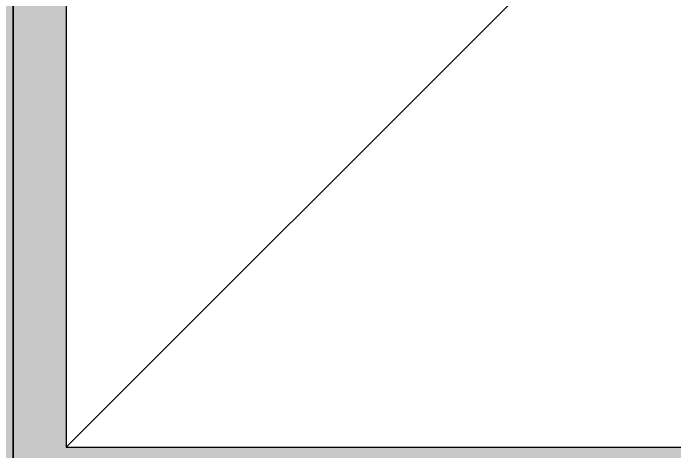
# Model space of a CAD drawing. Header units: millimetres. Extents: x 6676 to 14342, y 3639 to 5293.
# Drawn here: x 7701.814 to 7702.802, y 5212.834 to 5213.489 of the extents above; entities that cross this region are included whole.
import ezdxf

# ---------------------------------------------------------------- set-up
doc = ezdxf.new("R2010")
doc.units = ezdxf.units.MM
doc.layers.get('DEFPOINTS').update_dxf_attribs({"color": 254})
doc.layers.add('1 - plaster', color=1, linetype='Continuous', lineweight=9)
doc.layers.add('1 - subStructural - Bearing', color=132, linetype='Continuous', lineweight=9)
doc.layers.add('A-dim-work', color=8, linetype='Continuous')
doc.styles.add('hebtovna', font='hebtovna', dxfattribs={"width": 0.7})
doc.dimstyles.new('Copy of gl-D10', dxfattribs={"dimtxt": 2, "dimasz": 1, "dimexe": 1, "dimexo": 1, "dimgap": 1, "dimtad": 0, "dimdec": 1, "dimzin": 0, "dimdsep": 46, "dimtxsty": 'hebtovna', "dimblk": 'OBLIQUE', "dimblk1": 'OBLIQUE', "dimblk2": 'OBLIQUE', "dimcen": 0, "dimdle": 0.5, "dimclrd": 256, "dimclre": 256, "dimclrt": 256, "dimadec": 0, "dimazin": 0, "dimtfac": 0.05, "dimtdec": 1, "dimtix": 1, "dimtmove": 2, "dimatfit": 0, "dimfxl": 1, "dimfxlon": 1, "dimtvp": 0.75, "dimtolj": 1, "dimtzin": 0, "dimarcsym": 0})

# ---------------------------------------------------------------- blocks, each defined once
blk = doc.blocks.new('_Oblique')
at = {"color": 0, "linetype": 'ByBlock', "lineweight": -2}
blk.add_line((-0.5, -0.5), (0.5, 0.5), dxfattribs=at)
blk = doc.blocks.new('*D134')
at = {"layer": 'A-dim-work', "color": 6, "lineweight": -2, "transparency": 16777216}
for p, q in [((7716.29635, 5204.84136), (7716.29635, 5218.66065)), ((7715.29635, 5218.16065), (7717.29635, 5218.16065)), ((7715.29635, 5205.34136), (7717.29635, 5205.34136))]:
    blk.add_line(p, q, dxfattribs=at)
at = {"layer": 'DEFPOINTS', "color": 0, "transparency": 16777216}
for p in [(7701.81423, 5218.16065), (7716.29635, 5218.16065), (7701.81411, 5205.34136)]:
    blk.add_point(p, dxfattribs=at)
at = {"layer": 'A-dim-work', "color": 6, "lineweight": -2, "transparency": 16777216}
for p, rotation in [((7716.29635, 5218.16065), 90), ((7716.29635, 5205.34136), 270)]:
    blk.add_blockref('_Oblique', p, dxfattribs=dict(at, rotation=rotation))
at = {"layer": 'A-dim-work', "color": 6, "transparency": 16777216, "insert": (7714.04635, 5211.75101), "char_height": 3, "attachment_point": 5, "rotation": 90, "style": 'hebtovna'}
blk.add_mtext('\\A1;12.8', dxfattribs=at)
blk = doc.blocks.new('kjh')
at = {"layer": '1 - subStructural - Bearing'}
h = blk.add_hatch(color=256, dxfattribs=at)
h.dxf.hatch_style = 1
edge = h.paths.add_edge_path()
edge.add_line((429.63695, 1309.16643), (429.63695, 1308.18867))
edge.add_line((429.63695, 1308.18867), (424.63692, 1308.18867))
edge.add_line((424.63692, 1308.18867), (424.63692, 1309.38049))
edge.add_arc((424.74692, 1309.38049), 0.11, 0, 180, ccw=False)
edge.add_line((424.85692, 1309.38049), (424.85692, 1309.1873))
edge.add_line((424.85692, 1309.1873), (424.78359, 1309.1873))
edge.add_line((424.78359, 1309.1873), (424.78359, 1309.38049))
edge.add_arc((424.74692, 1309.38049), 0.03667, 0.00002, 180.00002)
edge.add_line((424.71025, 1309.38049), (424.71025, 1308.262))
edge.add_line((424.71025, 1308.262), (429.56362, 1308.26201))
edge.add_line((429.56362, 1308.26201), (429.56362, 1309.13606))
edge.add_line((429.56362, 1309.13606), (428.95252, 1309.9916))
edge.add_line((428.95252, 1309.9916), (428.95252, 1311.27455))
edge.add_line((428.95252, 1311.27455), (429.56362, 1311.88565))
edge.add_line((429.56362, 1311.88565), (429.56362, 1313.11531))
edge.add_line((429.56362, 1313.11531), (424.71025, 1313.1153))
edge.add_line((424.71025, 1313.1153), (424.71025, 1311.88564))
edge.add_line((424.71025, 1311.88564), (424.78359, 1312.07883))
edge.add_line((424.78359, 1312.07883), (424.85692, 1312.07883))
edge.add_line((424.85692, 1312.07883), (424.85692, 1311.88564))
edge.add_arc((424.74692, 1311.88564), 0.11, -179.99998, 0.00002, ccw=False)
edge.add_line((424.63692, 1311.88564), (424.63692, 1313.18863))
edge.add_line((424.63692, 1313.18863), (429.63695, 1313.18864))
edge.add_line((429.63695, 1313.18864), (429.63695, 1311.85527))
edge.add_line((429.63695, 1311.85527), (429.02585, 1311.24417))
edge.add_line((429.02585, 1311.24417), (429.02585, 1310.02197))
edge.add_line((429.02585, 1310.02197), (429.63695, 1309.16643))
blk.add_line((424.71026, 1313.1153), (429.56362, 1308.26201), dxfattribs=at)
blk.add_lwpolyline([(424.63692, 1308.18867), (429.63695, 1308.18867), (429.63695, 1313.18867), (424.63692, 1313.18867), (424.63692, 1308.18867)], dxfattribs=at)
blk.add_lwpolyline([(429.56362, 1309.13606), (428.95252, 1309.9916), (428.95252, 1311.27455), (429.56362, 1311.88565), (429.56362, 1313.11531), (424.71025, 1313.1153), (424.71025, 1311.88564), (424.78359, 1312.07883), (424.85692, 1312.07883), (424.85692, 1311.88564, -1), (424.63692, 1311.88564), (424.63692, 1313.18863), (429.63695, 1313.18864), (429.63695, 1311.85527), (429.02585, 1311.24417), (429.02585, 1310.02197), (429.63695, 1309.16643)], format="xyb", dxfattribs=at)

msp = doc.modelspace()

# ---------------------------------------------------------------- hatches: boundary and pattern name
at = {"layer": '1 - plaster', "true_color": 0xe0a352}
h = msp.add_hatch(color=33, dxfattribs=at)
h.paths.add_polyline_path([(7700.01411, 5205.34136), (7701.81411, 5205.34136), (7701.81411, 5218.16063), (7700.01411, 5218.16063)])
h.paths.add_polyline_path([(7701.81412, 5169.33302), (7700.01412, 5169.33302), (7700.01412, 5113.3628), (7701.81412, 5113.3628)])

# ---------------------------------------------------------------- linework, layer by layer
at = {"layer": '1 - plaster'}
msp.add_lwpolyline([(7700.01411, 5218.16063), (7701.81411, 5218.16063), (7701.81411, 5205.34136)], dxfattribs=at)

# ---------------------------------------------------------------- block references
at = {"xscale": 1.080002624921508, "yscale": 1.080002624921508, "zscale": 1.080002624921508, "rotation": 90.00000000000001}
msp.add_blockref('kjh', (9120.06137, 4754.15157), dxfattribs=at)

# ---------------------------------------------------------------- dimensions: what is measured, and where the dimension line sits
at = {"layer": 'A-dim-work'}
dim = msp.add_linear_dim(base=(7716.29635, 5218.16065), p1=(7701.81411, 5205.34136), p2=(7701.81423, 5218.16065), angle=90, dimstyle='Copy of gl-D10', override={"dimtxt": 3, "dimclrd": 6, "dimclre": 6, "dimclrt": 6}, dxfattribs=at)
dim.commit()
dim.dimension.update_dxf_attribs({"geometry": '*D134', "text_midpoint": (7714.04635, 5211.75101)})

doc.saveas('drawing.dxf')
